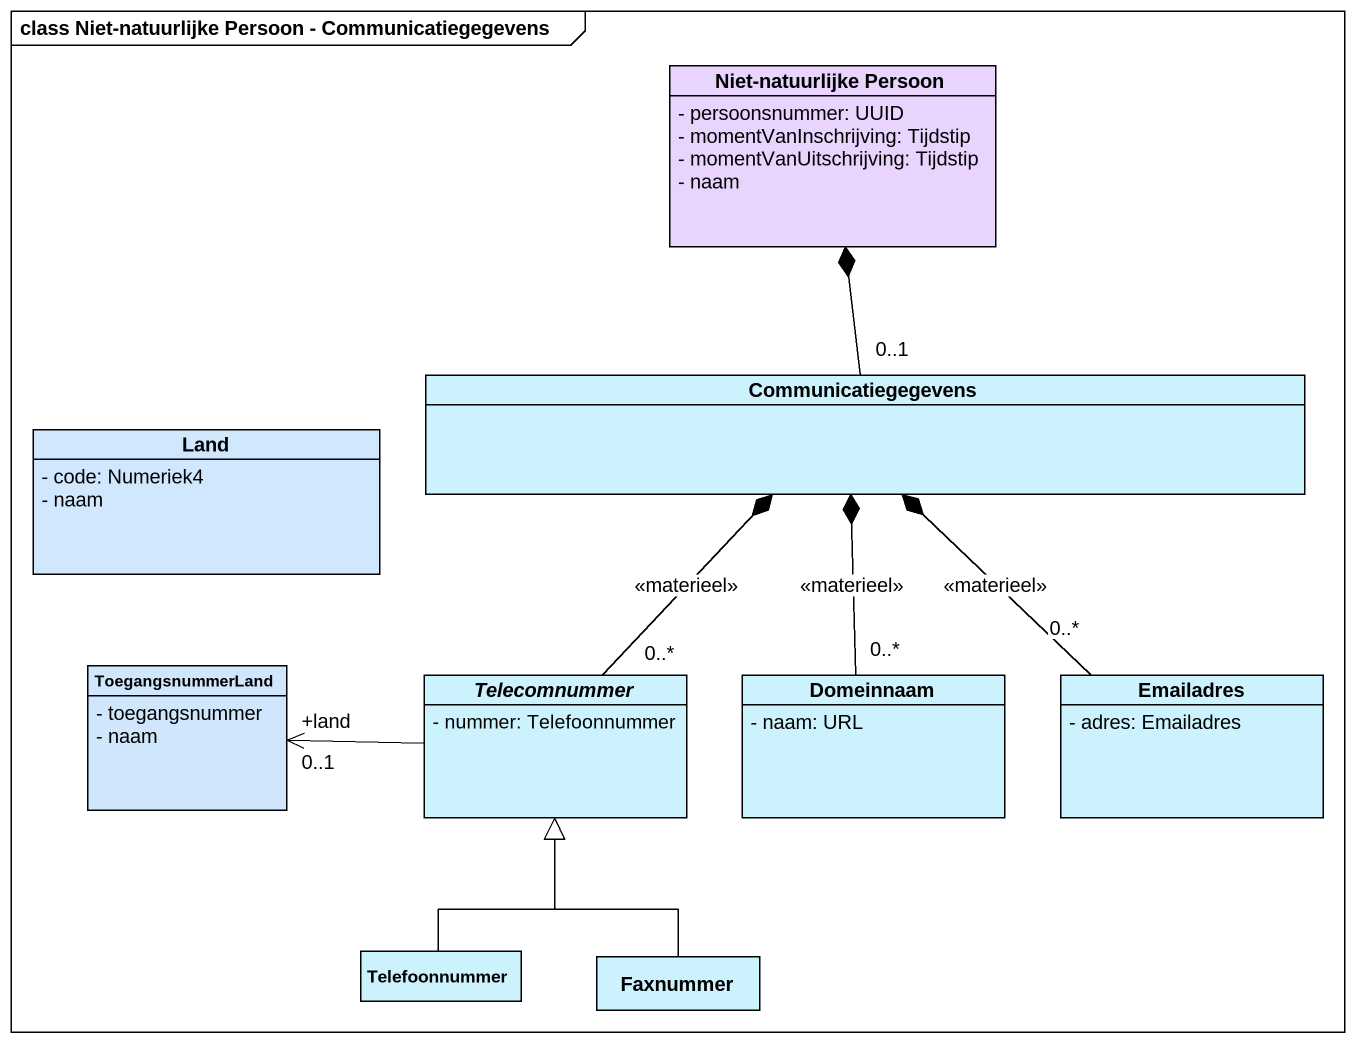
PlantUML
@startuml
mainframe class Niet-natuurlijke Persoon - Communicatiegegevens
hide circle
hide empty members
skinparam classAttributeIconSize 0
class "Niet-natuurlijke Persoon" as Niet_natuurlijke_Persoon #E9D4FE {
  - persoonsnummer: UUID
  - momentVanInschrijving: Tijdstip
  - momentVanUitschrijving: Tijdstip
  - naam
}
class Communicatiegegevens #CCF2FE
class Land #D0E7FE {
  - code: Numeriek4
  - naam
}
class ToegangsnummerLand #CFE6FD {
  - toegangsnummer
  - naam
}
abstract class Telecomnummer #CCF2FE {
  - nummer: Telefoonnummer
}
class Domeinnaam #CCF2FE {
  - naam: URL
}
class Emailadres #CCF2FE {
  - adres: Emailadres
}
class Telefoonnummer #CCF2FE
class Faxnummer #CCF2FE
Communicatiegegevens "0..1" -up-* Niet_natuurlijke_Persoon
Communicatiegegevens *-- "0..*" Telecomnummer : <<materieel>>
Communicatiegegevens *-- "0..*" Domeinnaam : <<materieel>>
Communicatiegegevens *-- "0..*" Emailadres : <<materieel>>
Telecomnummer -left-> "+land\n0..1" ToegangsnummerLand
Telefoonnummer -up-|> Telecomnummer
Faxnummer -up-|> Telecomnummer
@enduml
